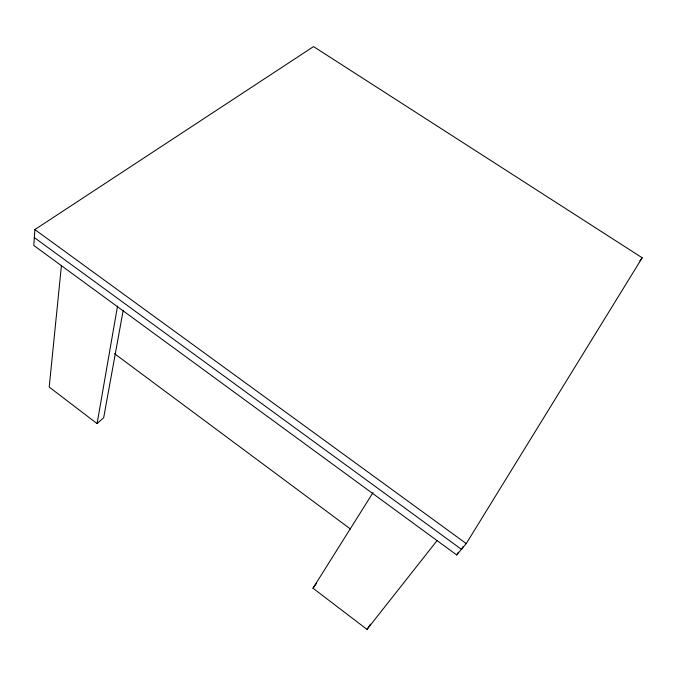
<?xml version="1.0" encoding="UTF-8"?>
<svg xmlns="http://www.w3.org/2000/svg" width="676" height="676" viewBox="0 0 676 676"><rect width="100%" height="100%" fill="white"/><g stroke="black" fill="none" stroke-linecap="round" stroke-linejoin="round"><path stroke-width="1.01" d="M34.865 229.578L33.8 245.464L456.68 554.945L466.254 543.588L642.2 257.793L313.546 46.593L34.865 229.578L466.254 543.588M61.431 265.533L49.204 387.086L97.091 423.599L103.681 417.7L123.209 310.267M97.091 423.599L117.539 306.008M463.077 546.63L461.421 549.326L34.324 237.589M456.68 554.945L458.345 552.258M437.144 540.487L367.017 629.407L312.98 588.205L373 492.635M367.017 629.407L370.414 624.252M312.98 588.205L316.588 583.303M639.851 260.86L642.2 257.793M114.481 353.649L350.421 529.004"/></g></svg>
